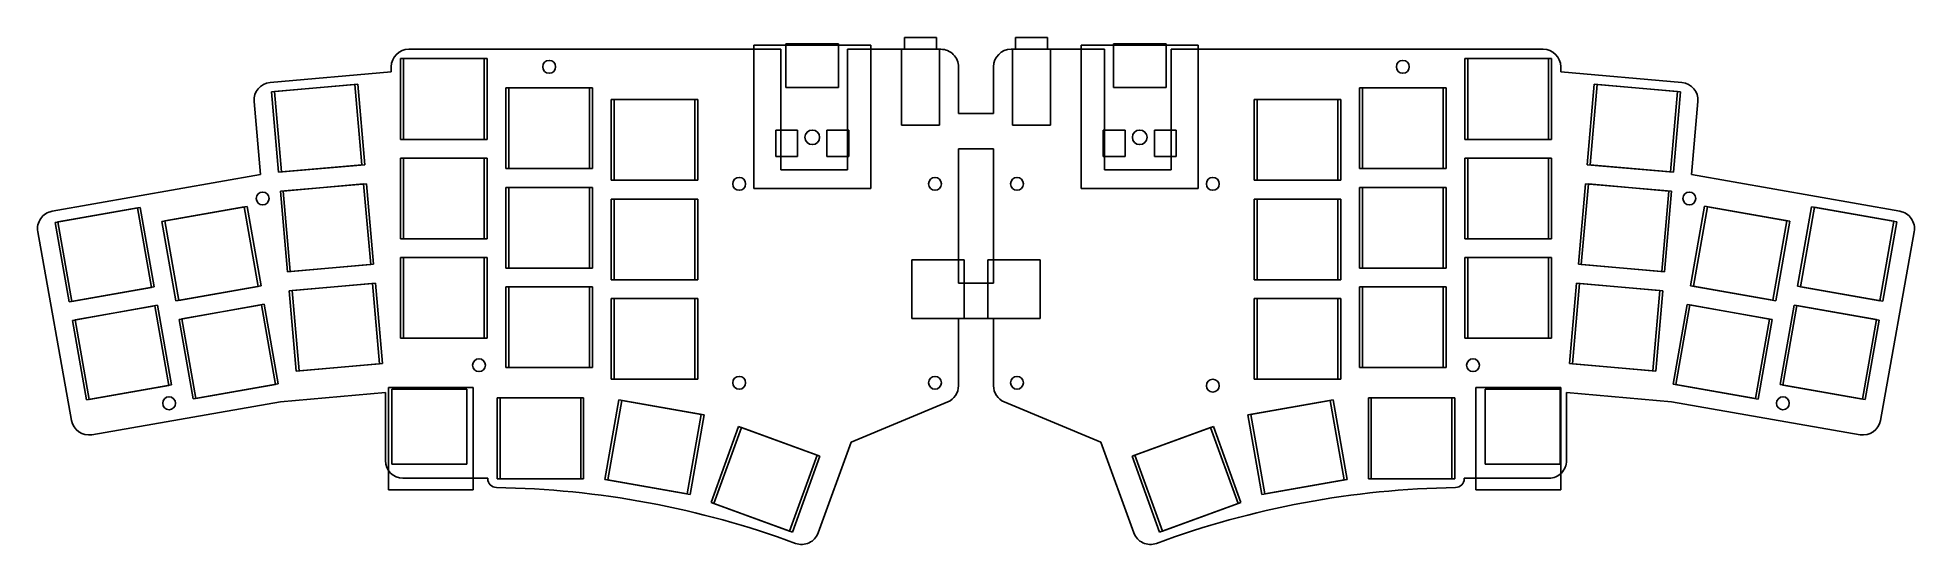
# Model space of a CAD drawing. Extents: x -161 to 161, y -85 to 2.
import ezdxf

# ---------------------------------------------------------------- set-up
doc = ezdxf.new("R2010")
doc.units = 0
doc.layers.add('BLACK', color=7, linetype='CONTINUOUS')

msp = doc.modelspace()

# ---------------------------------------------------------------- linework, layer by layer
at = {"layer": 'BLACK', "linetype": 'CONTINUOUS'}
for p, q in [((-38, 0.699977), (-18, 0.699977)), ((-38, -23.8), (-38, 0.699977)), ((-23.5, 0.949977), (-32.5, 0.949977)), ((-32.5, 0.949977), (-32.5, -6.55002)), ((-23.5, -6.55002), (-23.5, 0.949977)), ((-22, 0.000003), (-22, -20.6)), ((-6, -0.000003), (-22, 0.000003)), ((-18, 0.699977), (-18, -23.8)), ((-12.25, 0.000009), (-12.75, 0.000009)), ((-12.75, 0.000009), (-12.75, -13)), ((-6.75, 2.00001), (-12.25, 2.00001)), ((-12.25, 2.00001), (-12.25, 0.000009)), ((-6.75, 0.000009), (-6.75, 2.00001)), ((-6.25, 0.000009), (-6.75, 0.000009)), ((-6.25, -13), (-6.25, 0.000009)), ((22, 0.000003), (5.99999, -0.000001)), ((12.25, 1.99999), (6.74999, 1.99999)), ((6.74999, 1.99999), (6.74999, -0.000014)), ((12.25, -0.000014), (12.25, 1.99999)), ((18, 0.699988), (38, 0.699988)), ((18, -23.8), (18, 0.699988)), ((22, -20.6), (22, 0.000003)), ((32.5, 0.949988), (23.5, 0.949988)), ((23.5, 0.949988), (23.5, -6.55001)), ((32.5, -6.55001), (32.5, 0.949988)), ((38, 0.699988), (38, -23.8)), ((-100, -3.00002), (-100, -3.84999)), ((-98.4, -1.60002), (-83.6, -1.60002)), ((-98.4, -15.4), (-98.4, -1.60002)), ((-97.9, -1.60002), (-84.1, -1.60002)), ((-97.9, -15.4), (-97.9, -1.60002)), ((-33.4, -0.000009), (-97, -0.000016)), ((-84.1, -1.60002), (-84.1, -15.4)), ((-83.6, -1.60002), (-83.6, -15.4)), ((-33.4, -20.6), (-33.4, -0.000009)), ((-3, -3), (-3, -11)), ((3, -3), (3, -11)), ((6.74999, -0.000014), (6.24999, -0.000014)), ((6.24999, -0.000014), (6.24999, -13)), ((12.75, -0.000014), (12.25, -0.000014)), ((12.75, -13), (12.75, -0.000014)), ((97, -0.000015), (33.4, -0.00001)), ((33.4, -0.00001), (33.4, -20.6)), ((83.6, -1.60002), (98.4, -1.60002)), ((83.6, -15.4), (83.6, -1.60002)), ((84.1, -1.60002), (97.9, -1.60002)), ((84.1, -15.4), (84.1, -1.60002)), ((97.9, -1.60002), (97.9, -15.4)), ((98.4, -1.60002), (98.4, -15.4)), ((100, -3.84999), (100, -3.00002)), ((-100, -3.84999), (-120.73, -5.67893)), ((-120.473, -7.27122), (-105.73, -5.98131)), ((-119.975, -7.22764), (-106.228, -6.02489)), ((-106.228, -6.02489), (-105.025, -19.7724)), ((-105.73, -5.98131), (-104.527, -19.7288)), ((120.73, -5.67893), (100, -3.84999)), ((104.527, -19.7288), (105.73, -5.98132)), ((105.025, -19.7724), (106.228, -6.0249)), ((105.73, -5.98132), (120.473, -7.27123)), ((106.228, -6.0249), (119.975, -7.22765)), ((-123.455, -8.92875), (-122.366, -21.3815)), ((-119.27, -21.0187), (-120.473, -7.27122)), ((-118.772, -20.9751), (-119.975, -7.22764)), ((-80.4, -6.60001), (-65.6, -6.60001)), ((-80.4, -20.4), (-80.4, -6.60001)), ((-79.9, -6.60001), (-66.1, -6.60001)), ((-79.9, -20.4), (-79.9, -6.60001)), ((-66.1, -6.60001), (-66.1, -20.4)), ((-65.6, -6.60001), (-65.6, -20.4)), ((-62.4, -8.60001), (-47.6, -8.60001)), ((-62.4, -22.4), (-62.4, -8.60001)), ((-61.9, -8.60001), (-48.1, -8.60001)), ((-61.9, -22.4), (-61.9, -8.60001)), ((-48.1, -8.60001), (-48.1, -22.4)), ((-47.6, -8.60001), (-47.6, -22.4)), ((-32.5, -6.55002), (-23.5, -6.55002)), ((23.5, -6.55001), (32.5, -6.55001)), ((47.6, -8.60002), (62.4, -8.60002)), ((47.6, -22.4), (47.6, -8.60002)), ((48.1, -8.60002), (61.9, -8.60002)), ((48.1, -22.4), (48.1, -8.60002)), ((61.9, -8.60002), (61.9, -22.4)), ((62.4, -8.60002), (62.4, -22.4)), ((65.6, -6.60002), (80.4, -6.60002)), ((65.6, -20.4), (65.6, -6.60002)), ((66.1, -6.60002), (79.9, -6.60002)), ((66.1, -20.4), (66.1, -6.60002)), ((79.9, -6.60002), (79.9, -20.4)), ((80.4, -6.60002), (80.4, -20.4)), ((119.975, -7.22765), (118.772, -20.9751)), ((120.473, -7.27123), (119.27, -21.0187)), ((122.366, -21.3815), (123.455, -8.92875)), ((-3, -11), (3, -11)), ((-83.6, -15.4), (-98.4, -15.4)), ((-84.1, -15.4), (-97.9, -15.4)), ((-34.25, -13.8), (-30.5, -13.8)), ((-34.25, -18.3), (-34.25, -13.8)), ((-30.5, -13.8), (-30.5, -18.3)), ((-21.75, -13.8), (-25.5, -13.8)), ((-25.5, -13.8), (-25.5, -18.3)), ((-21.75, -18.3), (-21.75, -13.8)), ((-12.75, -13), (-6.25, -13)), ((6.24999, -13), (12.75, -13)), ((21.75, -13.8), (25.5, -13.8)), ((21.75, -18.3), (21.75, -13.8)), ((25.5, -13.8), (25.5, -18.3)), ((34.25, -13.8), (30.5, -13.8)), ((30.5, -13.8), (30.5, -18.3)), ((34.25, -18.3), (34.25, -13.8)), ((98.4, -15.4), (83.6, -15.4)), ((97.9, -15.4), (84.1, -15.4)), ((-98.4, -18.6), (-83.6, -18.6)), ((-98.4, -32.4), (-98.4, -18.6)), ((-97.9, -18.6), (-84.1, -18.6)), ((-97.9, -32.4), (-97.9, -18.6)), ((-84.1, -18.6), (-84.1, -32.4)), ((-83.6, -18.6), (-83.6, -32.4)), ((-30.5, -18.3), (-34.25, -18.3)), ((-25.5, -18.3), (-21.75, -18.3)), ((-3, -40), (-3, -16.9972)), ((3, -16.9973), (-3, -16.9972)), ((3, -16.9973), (3, -40)), ((25.5, -18.3), (21.75, -18.3)), ((30.5, -18.3), (34.25, -18.3)), ((83.6, -18.6), (98.4, -18.6)), ((83.6, -32.4), (83.6, -18.6)), ((84.1, -18.6), (97.9, -18.6)), ((84.1, -32.4), (84.1, -18.6)), ((97.9, -18.6), (97.9, -32.4)), ((98.4, -18.6), (98.4, -32.4)), ((-122.366, -21.3815), (-158.026, -27.6939)), ((-104.527, -19.7288), (-119.27, -21.0187)), ((-105.025, -19.7724), (-118.772, -20.9751)), ((-65.6, -20.4), (-80.4, -20.4)), ((-66.1, -20.4), (-79.9, -20.4)), ((-47.6, -22.4), (-62.4, -22.4)), ((-48.1, -22.4), (-61.9, -22.4)), ((-22, -20.6), (-33.4, -20.6)), ((33.4, -20.6), (22, -20.6)), ((62.4, -22.4), (47.6, -22.4)), ((61.9, -22.4), (48.1, -22.4)), ((80.4, -20.4), (65.6, -20.4)), ((79.9, -20.4), (66.1, -20.4)), ((119.27, -21.0187), (104.527, -19.7288)), ((118.772, -20.9751), (105.025, -19.7724)), ((158.026, -27.6939), (122.366, -21.3815)), ((-118.973, -24.2712), (-104.23, -22.9813)), ((-117.77, -38.0187), (-118.973, -24.2712)), ((-118.475, -24.2277), (-104.728, -23.0249)), ((-117.272, -37.9751), (-118.475, -24.2277)), ((-104.728, -23.0249), (-103.525, -36.7724)), ((-104.23, -22.9813), (-103.027, -36.7288)), ((-80.4, -23.6), (-65.6, -23.6)), ((-80.4, -37.4), (-80.4, -23.6)), ((-79.9, -23.6), (-66.1, -23.6)), ((-79.9, -37.4), (-79.9, -23.6)), ((-66.1, -23.6), (-66.1, -37.4)), ((-65.6, -23.6), (-65.6, -37.4)), ((-62.4, -25.6), (-47.6, -25.6)), ((-62.4, -39.4), (-62.4, -25.6)), ((-61.9, -25.6), (-48.1, -25.6)), ((-61.9, -39.4), (-61.9, -25.6)), ((-48.1, -25.6), (-48.1, -39.4)), ((-47.6, -25.6), (-47.6, -39.4)), ((-18, -23.8), (-38, -23.8)), ((38, -23.8), (18, -23.8)), ((47.6, -25.6), (62.4, -25.6)), ((47.6, -39.4), (47.6, -25.6)), ((48.1, -25.6), (61.9, -25.6)), ((48.1, -39.4), (48.1, -25.6)), ((61.9, -25.6), (61.9, -39.4)), ((62.4, -25.6), (62.4, -39.4)), ((65.6, -23.6), (80.4, -23.6)), ((65.6, -37.4), (65.6, -23.6)), ((66.1, -23.6), (79.9, -23.6)), ((66.1, -37.4), (66.1, -23.6)), ((79.9, -23.6), (79.9, -37.4)), ((80.4, -23.6), (80.4, -37.4)), ((103.027, -36.7288), (104.23, -22.9813)), ((103.525, -36.7724), (104.728, -23.0249)), ((104.23, -22.9813), (118.973, -24.2712)), ((104.728, -23.0249), (118.475, -24.2277)), ((118.475, -24.2277), (117.272, -37.9751)), ((118.973, -24.2712), (117.77, -38.0187)), ((-157.5, -29.5915), (-142.925, -27.0215)), ((-157.008, -29.5047), (-143.417, -27.1083)), ((-143.417, -27.1083), (-141.021, -40.6987)), ((-142.925, -27.0215), (-140.529, -40.6119)), ((-139.253, -29.4203), (-124.678, -26.8503)), ((-138.76, -29.3334), (-125.17, -26.9371)), ((-125.17, -26.9371), (-122.774, -40.5275)), ((-124.678, -26.8503), (-122.281, -40.4406)), ((122.214, -40.4102), (124.611, -26.8199)), ((122.707, -40.497), (125.103, -26.9067)), ((124.611, -26.8199), (139.186, -29.3898)), ((125.103, -26.9067), (138.693, -29.303)), ((140.514, -40.5102), (142.911, -26.9198)), ((141.007, -40.597), (143.403, -27.0067)), ((142.911, -26.9198), (157.486, -29.4898)), ((143.403, -27.0067), (156.993, -29.403)), ((-160.456, -31.177), (-154.675, -63.4471)), ((-155.104, -43.1819), (-157.5, -29.5915)), ((-154.611, -43.095), (-157.008, -29.5047)), ((-136.856, -43.0106), (-139.253, -29.4203)), ((-136.364, -42.9238), (-138.76, -29.3334)), ((138.693, -29.303), (136.297, -42.8934)), ((139.186, -29.3898), (136.789, -42.9802)), ((156.993, -29.403), (154.597, -42.9934)), ((154.675, -63.4471), (160.456, -31.177)), ((157.486, -29.4898), (155.089, -43.0802)), ((-83.6, -32.4), (-98.4, -32.4)), ((-84.1, -32.4), (-97.9, -32.4)), ((98.4, -32.4), (83.6, -32.4)), ((97.9, -32.4), (84.1, -32.4)), ((-103.027, -36.7288), (-117.77, -38.0187)), ((-103.525, -36.7724), (-117.272, -37.9751)), ((-98.4, -35.6), (-83.6, -35.6)), ((-98.4, -49.4), (-98.4, -35.6)), ((-97.9, -35.6), (-84.1, -35.6)), ((-97.9, -49.4), (-97.9, -35.6)), ((-84.1, -35.6), (-84.1, -49.4)), ((-83.6, -35.6), (-83.6, -49.4)), ((-65.6, -37.4), (-80.4, -37.4)), ((-66.1, -37.4), (-79.9, -37.4)), ((-2.00001, -36), (-11, -36)), ((-11, -36), (-11, -46)), ((-2.00001, -46), (-2.00001, -36)), ((11, -36), (2, -36)), ((2, -36), (2, -46)), ((11, -46), (11, -36)), ((80.4, -37.4), (65.6, -37.4)), ((79.9, -37.4), (66.1, -37.4)), ((83.6, -35.6), (98.4, -35.6)), ((83.6, -49.4), (83.6, -35.6)), ((84.1, -35.6), (97.9, -35.6)), ((84.1, -49.4), (84.1, -35.6)), ((97.9, -35.6), (97.9, -49.4)), ((98.4, -35.6), (98.4, -49.4)), ((117.77, -38.0187), (103.027, -36.7288)), ((117.272, -37.9751), (103.525, -36.7724)), ((-140.529, -40.6119), (-155.104, -43.1819)), ((-141.021, -40.6987), (-154.611, -43.095)), ((-122.281, -40.4406), (-136.856, -43.0106)), ((-122.774, -40.5275), (-136.364, -42.9238)), ((-117.473, -41.2712), (-102.73, -39.9813)), ((-116.27, -55.0187), (-117.473, -41.2712)), ((-116.975, -41.2276), (-103.228, -40.0249)), ((-115.772, -54.9751), (-116.975, -41.2276)), ((-103.228, -40.0249), (-102.025, -53.7724)), ((-102.73, -39.9813), (-101.527, -53.7288)), ((-80.4, -40.6), (-65.6, -40.6)), ((-80.4, -54.4), (-80.4, -40.6)), ((-79.9, -40.6), (-66.1, -40.6)), ((-79.9, -54.4), (-79.9, -40.6)), ((-66.1, -40.6), (-66.1, -54.4)), ((-65.6, -40.6), (-65.6, -54.4)), ((-47.6, -39.4), (-62.4, -39.4)), ((-48.1, -39.4), (-61.9, -39.4)), ((-3, -40), (3, -40)), ((62.4, -39.4), (47.6, -39.4)), ((61.9, -39.4), (48.1, -39.4)), ((65.6, -40.6), (80.4, -40.6)), ((65.6, -54.4), (65.6, -40.6)), ((66.1, -40.6), (79.9, -40.6)), ((66.1, -54.4), (66.1, -40.6)), ((79.9, -40.6), (79.9, -54.4)), ((80.4, -40.6), (80.4, -54.4)), ((101.527, -53.7288), (102.73, -39.9813)), ((102.025, -53.7724), (103.228, -40.0249)), ((102.73, -39.9813), (117.473, -41.2712)), ((103.228, -40.0249), (116.975, -41.2277)), ((116.975, -41.2277), (115.772, -54.9751)), ((117.473, -41.2712), (116.27, -55.0187)), ((136.789, -42.9802), (122.214, -40.4102)), ((136.297, -42.8934), (122.707, -40.497)), ((155.089, -43.0802), (140.514, -40.5102)), ((154.597, -42.9934), (141.007, -40.597)), ((-154.548, -46.3332), (-139.973, -43.7632)), ((-154.056, -46.2464), (-140.465, -43.8501)), ((-140.465, -43.8501), (-138.069, -57.4404)), ((-139.973, -43.7632), (-137.577, -57.3536)), ((-136.301, -46.162), (-121.726, -43.592)), ((-135.808, -46.0752), (-122.218, -43.6788)), ((-122.218, -43.6788), (-119.822, -57.2692)), ((-121.726, -43.592), (-119.329, -57.1823)), ((-62.4, -42.6), (-47.6, -42.6)), ((-62.4, -56.4), (-62.4, -42.6)), ((-61.9, -42.6), (-48.1, -42.6)), ((-61.9, -56.4), (-61.9, -42.6)), ((-48.1, -42.6), (-48.1, -56.4)), ((-47.6, -42.6), (-47.6, -56.4)), ((47.6, -42.6), (62.4, -42.6)), ((47.6, -56.4), (47.6, -42.6)), ((48.1, -42.6), (61.9, -42.6)), ((48.1, -56.4), (48.1, -42.6)), ((61.9, -42.6), (61.9, -56.4)), ((62.4, -42.6), (62.4, -56.4)), ((119.214, -57.2102), (121.611, -43.6198)), ((119.707, -57.297), (122.103, -43.7067)), ((121.611, -43.6198), (136.186, -46.1898)), ((122.103, -43.7067), (135.693, -46.103)), ((137.514, -57.3102), (139.911, -43.7199)), ((138.007, -57.397), (140.403, -43.8067)), ((139.911, -43.7199), (154.486, -46.2898)), ((140.403, -43.8067), (153.993, -46.203)), ((-152.152, -59.9236), (-154.548, -46.3332)), ((-151.659, -59.8368), (-154.056, -46.2464)), ((-133.904, -59.7523), (-136.301, -46.162)), ((-133.412, -59.6655), (-135.808, -46.0752)), ((-11, -46), (-2.00001, -46)), ((-3, -57.5), (-3, -46)), ((3, -46), (-3, -46)), ((2, -46), (11, -46)), ((3, -46), (3, -57.5)), ((135.693, -46.103), (133.297, -59.6934)), ((136.186, -46.1898), (133.789, -59.7802)), ((153.993, -46.203), (151.597, -59.7934)), ((154.486, -46.2898), (152.089, -59.8802)), ((-83.6, -49.4), (-98.4, -49.4)), ((-84.1, -49.4), (-97.9, -49.4)), ((98.4, -49.4), (83.6, -49.4)), ((97.9, -49.4), (84.1, -49.4)), ((-101.527, -53.7288), (-116.27, -55.0187)), ((-102.025, -53.7724), (-115.772, -54.9751)), ((-65.6, -54.4), (-80.4, -54.4)), ((-66.1, -54.4), (-79.9, -54.4)), ((80.4, -54.4), (65.6, -54.4)), ((79.9, -54.4), (66.1, -54.4)), ((116.27, -55.0187), (101.527, -53.7288)), ((115.772, -54.9751), (102.025, -53.7724)), ((-137.577, -57.3536), (-152.152, -59.9236)), ((-138.069, -57.4404), (-151.659, -59.8368)), ((-119.329, -57.1823), (-133.904, -59.7523)), ((-119.822, -57.2692), (-133.412, -59.6655)), ((-47.6, -56.4), (-62.4, -56.4)), ((-48.1, -56.4), (-61.9, -56.4)), ((62.4, -56.4), (47.6, -56.4)), ((61.9, -56.4), (48.1, -56.4)), ((133.789, -59.7802), (119.214, -57.2102)), ((133.297, -59.6934), (119.707, -57.297)), ((152.089, -59.8802), (137.514, -57.3102)), ((151.597, -59.7934), (138.007, -57.397)), ((-151.206, -65.8733), (-118.967, -60.2397)), ((-118.967, -60.2397), (-101, -58.6545)), ((-101, -58.6545), (-101, -70.3)), ((-86, -57.8), (-100.5, -57.8)), ((-100.5, -57.8), (-100.5, -75.3)), ((-96.5, -58.1), (-99.9, -58.1)), ((-99.9, -70.9), (-99.9, -58.1)), ((-96.5, -58.1), (-90.5, -58.1)), ((-87.1, -58.1), (-90.5, -58.1)), ((-87.1, -58.1), (-87.1, -70.9)), ((-86, -75.3), (-86, -57.8)), ((-81.9, -59.6), (-67.1, -59.6)), ((-81.9, -73.4), (-81.9, -59.6)), ((-81.4, -59.6), (-67.6, -59.6)), ((-81.4, -73.4), (-81.4, -59.6)), ((-67.6, -59.6), (-67.6, -73.4)), ((-67.1, -59.6), (-67.1, -73.4)), ((-63.4857, -73.5102), (-61.0894, -59.9198)), ((-62.9933, -73.597), (-60.597, -60.0067)), ((-61.0894, -59.9198), (-46.5142, -62.4898)), ((-60.597, -60.0067), (-47.0067, -62.403)), ((-21.3624, -67.1667), (-4.84391, -60.2683)), ((4.84391, -60.2683), (21.3624, -67.1667)), ((46.5142, -62.4898), (61.0894, -59.9198)), ((47.0067, -62.403), (60.597, -60.0067)), ((60.597, -60.0067), (62.9933, -73.597)), ((61.0894, -59.9198), (63.4857, -73.5102)), ((67.1, -59.6), (81.9, -59.6)), ((67.1, -73.4), (67.1, -59.6)), ((67.6, -59.6), (81.4, -59.6)), ((67.6, -73.4), (67.6, -59.6)), ((81.4, -59.6), (81.4, -73.4)), ((81.9, -59.6), (81.9, -73.4)), ((100, -57.8), (85.5, -57.8)), ((85.5, -57.8), (85.5, -75.3)), ((90.5, -58.1), (87.1, -58.1)), ((87.1, -70.9), (87.1, -58.1)), ((90.5, -58.1), (96.5, -58.1)), ((99.9, -58.1), (96.5, -58.1)), ((99.9, -58.1), (99.9, -70.9)), ((100, -75.3), (100, -57.8)), ((101, -58.6545), (118.967, -60.2397)), ((101, -70.3), (101, -58.6545)), ((118.967, -60.2397), (151.206, -65.8733)), ((-47.0067, -62.403), (-49.403, -75.9934)), ((-46.5142, -62.4898), (-48.9106, -76.0802)), ((48.9106, -76.0802), (46.5142, -62.4898)), ((49.403, -75.9934), (47.0067, -62.403)), ((-45.3137, -77.453), (-40.5938, -64.4852)), ((-44.8438, -77.624), (-40.1239, -64.6562)), ((-40.5938, -64.4852), (-26.6863, -69.5471)), ((-40.1239, -64.6562), (-27.1562, -69.3761)), ((-27.0003, -82.656), (-21.3624, -67.1667)), ((21.3624, -67.1667), (27.0003, -82.656)), ((26.6863, -69.5471), (40.5938, -64.4852)), ((27.1562, -69.3761), (40.1239, -64.6562)), ((40.1239, -64.6562), (44.8438, -77.624)), ((40.5938, -64.4852), (45.3137, -77.4529)), ((-27.1562, -69.3761), (-31.8761, -82.3438)), ((-26.6863, -69.5471), (-31.4062, -82.5148)), ((31.4062, -82.5148), (26.6863, -69.5471)), ((31.8761, -82.3438), (27.1562, -69.3761)), ((-99.9, -70.9), (-96.5, -70.9)), ((-98, -73.3), (-83.5, -73.3)), ((-96.5, -70.9), (-90.5, -70.9)), ((-90.5, -70.9), (-87.1, -70.9)), ((-83.5, -73.3), (-83.5, -73.4006)), ((-67.1, -73.4), (-81.9, -73.4)), ((-67.6, -73.4), (-81.4, -73.4)), ((-48.9106, -76.0802), (-63.4857, -73.5102)), ((-49.403, -75.9934), (-62.9933, -73.597)), ((63.4857, -73.5102), (48.9106, -76.0802)), ((62.9933, -73.597), (49.403, -75.9934)), ((81.9, -73.4), (67.1, -73.4)), ((81.4, -73.4), (67.6, -73.4)), ((83.5, -73.3), (98, -73.3)), ((83.5, -73.4007), (83.5, -73.3)), ((87.1, -70.9), (90.5, -70.9)), ((90.5, -70.9), (96.5, -70.9)), ((96.5, -70.9), (99.9, -70.9)), ((-100.5, -75.3), (-86, -75.3)), ((85.5, -75.3), (100, -75.3)), ((-31.4062, -82.5148), (-45.3137, -77.453)), ((-31.8761, -82.3438), (-44.8438, -77.624)), ((45.3137, -77.4529), (31.4062, -82.5148)), ((44.8438, -77.624), (31.8761, -82.3438))]:
    msp.add_line(p, q, dxfattribs=at)
at = {"layer": 'BLACK'}
for centre, radius in [((-73, -3.00002), 1.1), ((73, -3.00001), 1.1), ((-28, -15.05), 1.25), ((28, -15.05), 1.25), ((-40.5, -23), 1.1), ((-7, -23), 1.1), ((6.99999, -23), 1.1), ((40.5, -23), 1.1), ((-122, -25.5), 1.1), ((122, -25.5), 1.1), ((-85, -54), 1.1), ((85, -54), 1.1), ((-40.5, -57), 1.1), ((-7.00001, -57), 1.1), ((7, -57), 1.1), ((40.5, -57.5), 1.1), ((-138, -60.5), 1.1), ((138, -60.5), 1.1)]:
    msp.add_circle(centre, radius, dxfattribs=at)
for centre, radius, start, end in [((-6, -2.99993), 2.99993, -0.00127961, 90), ((6.0001, -3.00003), 3.0001, 90.002, 179.999), ((-97, -3.00003), 3, 90, 180), ((97, -3.00003), 3.00002, 0.00032468, 90), ((-120.467, -8.66733), 3.00002, -264.958, -175.001), ((120.467, -8.66733), 3.00002, -4.99896, 84.9576), ((-157.503, -30.648), 3, -259.962, -169.843), ((157.503, -30.648), 3.00002, -10.1561, 79.9615), ((-6.0001, -57.4999), 3.0001, -67.3322, -0.00055384), ((5.9999, -57.5), 2.9999, -180.001, -112.665), ((-151.722, -62.918), 3.00005, -169.843, -80.0882), ((151.722, -62.918), 3.00002, -99.9118, -10.1574), ((-98, -70.2999), 3.00007, -179.999, -90.0001), ((98.0001, -70.3), 2.9999, -90.0019, 0.00063028), ((-82, -73.4006), 1.50002, -179.999, -90.8854), ((82, -73.4006), 1.5, -89.1148, -0.00072575), ((-84.4143, -229.641), 154.759, 69.7531, 89.1147), ((84.4143, -229.641), 154.759, 90.8853, 110.247), ((-29.8193, -81.6299), 2.99996, -110.248, -19.9998), ((29.8193, -81.6299), 2.99996, -160, -69.7525)]:
    msp.add_arc(centre, radius, start, end, dxfattribs=at)

doc.saveas('drawing.dxf')
